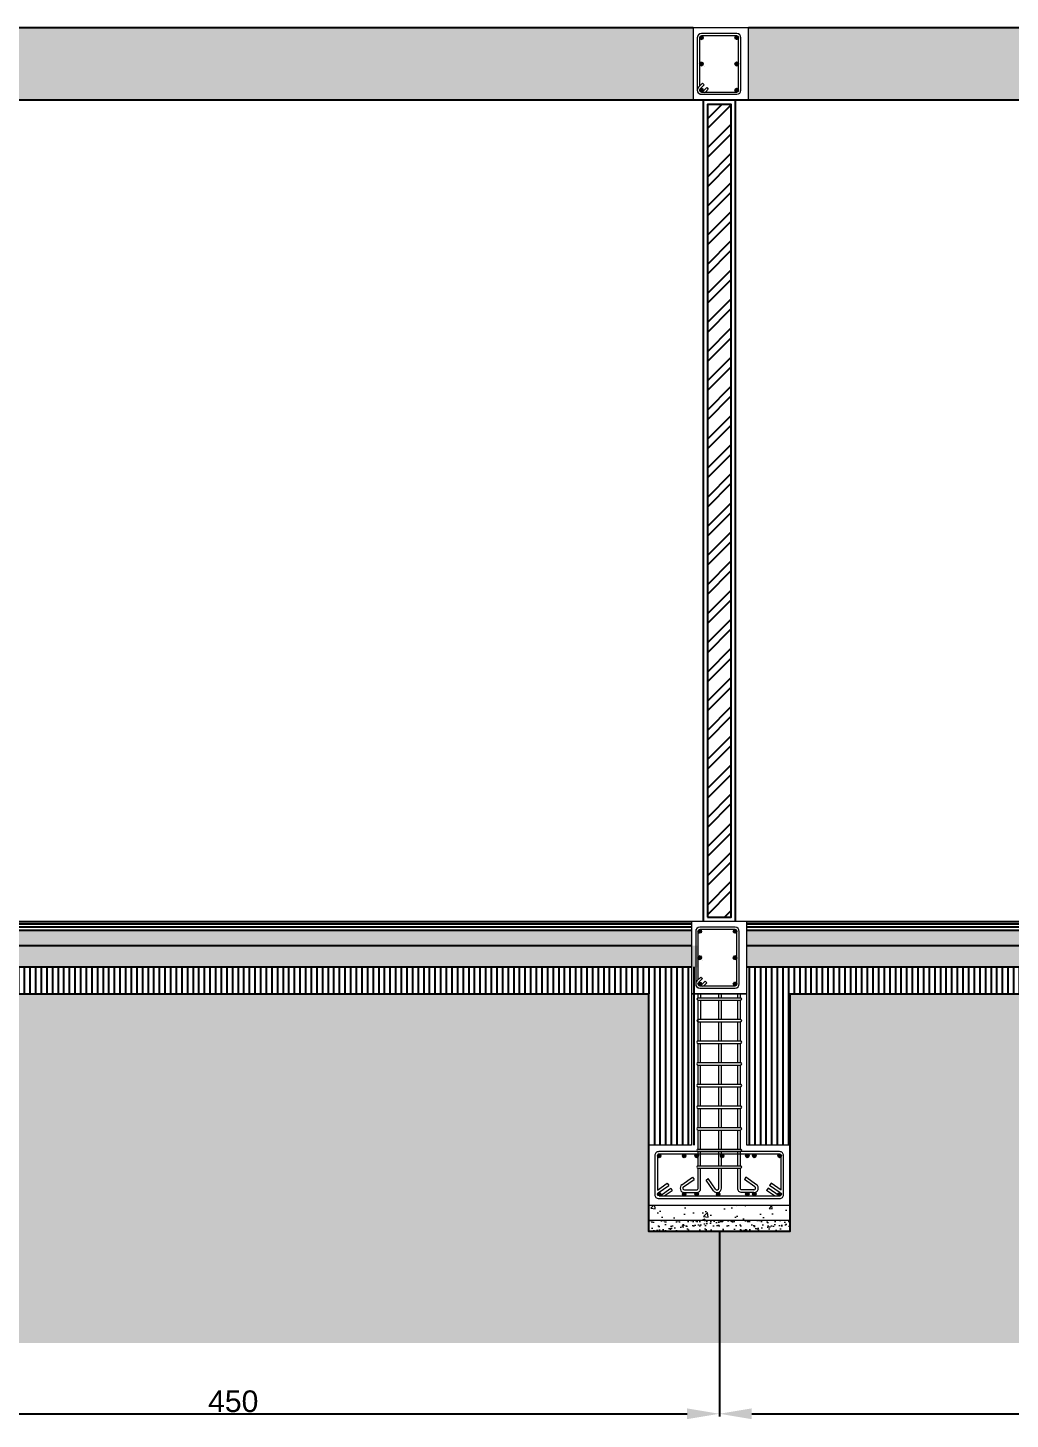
# Model space of a CAD drawing. Header units: centimetres. Extents: x 134057 to 145613, y 5028 to 39996.
# Drawn here: x 135663 to 136118, y 11762 to 12406 of the extents above; entities that cross this region are included whole.
import ezdxf

# ---------------------------------------------------------------- set-up
doc = ezdxf.new("R2010")
doc.units = ezdxf.units.CM
doc.header["$PDMODE"] = 2
for name, color, linetype, lineweight in [('ARS 01', 20, 'Continuous', 0), ('BEGOL', 254, 'Continuous', 18), ('LINE 0.20', 5, 'Continuous', 20), ('pondasi', 131, 'Continuous', 18), ('TEKS', 190, 'Continuous', 0)]:
    doc.layers.add(name, color=color, linetype=linetype, lineweight=lineweight)
doc.layers.add('balok', color=123, linetype='Continuous')
doc.layers.add('dinding', color=151, linetype='Continuous')
doc.styles.get("Standard").update_dxf_attribs({"font": 'arial.ttf'})
doc.linetypes.add('BATTING', pattern='A,0.00254,-2.54,[134,ltypeshp.shx,S=2.54,R=0,X=-2.54,Y=0],-5.08,[134,ltypeshp.shx,S=2.54,R=180,X=2.54,Y=0],-2.54', length=10.16254)
doc.dimstyles.new('ISO-25', dxfattribs={"dimtxt": 2.5, "dimasz": 2.5, "dimexe": 1.25, "dimexo": 0.625, "dimtad": 1, "dimtxsty": 'Standard', "dimcen": 2.5, "dimadec": 0, "dimazin": 0, "dimtfac": 1, "dimtmove": 0, "dimatfit": 3, "dimfxl": 1, "dimarcsym": 0})
pattern_1 = [(95, (-15390.421, -24206.277), (8.405679, 7.05320276), [1.143, -12.573]), (40, (-15390.421, -24206.277), (-9.6011072, 6.6106037), [0.9144, -10.05843505]), (145.451445, (-15389.72, -24205.69), (-1.19542786, 13.6638061), [0.9714005, -10.6854147]), (91.1842, (-15392.576, -24204.122), (13.2846146, 9.7172048), [1.7145, -18.8595]), (141.635558, (-15391.469, -24203.312), (-0.425197, 20.5696058), [1.4571014, -16.0281365]), (36.184151, (-15392.576, -24204.122), (-0.425197, 20.5696058), [1.371598, -15.087584]), (66, (-15390.96, -24203.583), (10.77119876, 2.09370894), [1.143, -12.573]), (11, (-15390.96, -24203.583), (-5.1923956, 10.4364716), [0.9144, -10.0584]), (116.451445, (-15390.062, -24203.409), (5.5788031, 12.53018056), [0.9714005, -10.68539626]), (82.5, (-15390.421, -24206.2774), (-3.45632814, 3.71840482), [0, -9.93648, 0, -10.2108, 0, -10.0965]), (52.5, (-15390.421, -24206.2774), (-1.41538364, 7.08522002), [0, -5.82168, 0, -9.70788, 0, -3.8481]), (12.5, (-15392.824, -24208.6806), (5.99567178, 5.50957173), [0, -3.81, 0, -11.8872, 0, -15.7734]), (2.5, (-15393.9016, -24209.758), (5.20583427, 7.36334357), [0, -4.953, 0, -7.89432, 0, -11.2014])]

# ---------------------------------------------------------------- blocks, each defined once
blk = doc.blocks.new('*D104')
at = {"layer": 'Defpoints', "color": 0, "transparency": 16777216}
for p in [(135533.26, 11849.04), (135983.26, 11849.04), (135983.26, 11764.51)]:
    blk.add_point(p, dxfattribs=at)
at = {"layer": 'dinding', "color": 0, "lineweight": -2, "transparency": 16777216}
for p, q in [((135533.26, 11848.42), (135533.26, 11763.26)), ((135983.26, 11848.42), (135983.26, 11763.26)), ((135548.26, 11764.51), (135968.26, 11764.51))]:
    blk.add_line(p, q, dxfattribs=at)
at = {"layer": 'dinding', "color": 0, "transparency": 16777216}
for points in [[(135548.26, 11767.01), (135548.26, 11762.01), (135533.26, 11764.51)], [(135968.26, 11767.01), (135968.26, 11762.01), (135983.26, 11764.51)]]:
    blk.add_solid(points, dxfattribs=at)
at = {"layer": 'dinding', "color": 0, "transparency": 16777216, "insert": (135758.26, 11770.24), "char_height": 10, "attachment_point": 5}
blk.add_mtext('450', dxfattribs=at)
blk = doc.blocks.new('*D105')
at = {"layer": 'Defpoints', "color": 0, "transparency": 16777216}
for p in [(135983.26, 11849.04), (136433.17, 11849.04), (136433.17, 11764.51)]:
    blk.add_point(p, dxfattribs=at)
at = {"layer": 'dinding', "color": 0, "lineweight": -2, "transparency": 16777216}
for p, q in [((135983.26, 11848.42), (135983.26, 11763.26)), ((136433.17, 11848.42), (136433.17, 11763.26)), ((135998.26, 11764.51), (136418.17, 11764.51))]:
    blk.add_line(p, q, dxfattribs=at)
at = {"layer": 'dinding', "color": 0, "transparency": 16777216}
for points in [[(135998.26, 11767.01), (135998.26, 11762.01), (135983.26, 11764.51)], [(136418.17, 11767.01), (136418.17, 11762.01), (136433.17, 11764.51)]]:
    blk.add_solid(points, dxfattribs=at)
at = {"layer": 'dinding', "color": 0, "transparency": 16777216, "insert": (136208.22, 11770.24), "char_height": 10, "attachment_point": 5}
blk.add_mtext('450', dxfattribs=at)

msp = doc.modelspace()

# ---------------------------------------------------------------- hatches: boundary and pattern name
at = {"true_color": 0x636466}
h = msp.add_hatch(dxfattribs=at)
h.set_pattern_fill('EARTH', color=251, scale=3, angle=45)
h.set_pattern_definition([(45, (-15390.42, -24206.277), (0, 26.9407684), [19.05, -19.05]), (45, (-15395.472, -24201.226), (0, 26.9407684), [19.05, -19.05]), (45, (-15400.524, -24196.175), (0, 26.9407684), [19.05, -19.05]), (135, (-15400.524, -24192.807), (-26.9407684, 0), [19.05, -19.05]), (135, (-15395.472, -24187.756), (-26.9407684, 0), [19.05, -19.05]), (135, (-15390.42, -24182.704), (-26.9407684, 0), [19.05, -19.05])])
h.paths.add_polyline_path([(136400.371, 11958.77), (136015.971, 11958.77), (136015.971, 11849.044), (135950.371, 11849.044), (135950.371, 11958.77), (135565.971, 11958.77), (135565.971, 11849.044), (135500.371, 11849.044), (135500.371, 11958.77), (135113.304, 11958.77), (135113.304, 11888.77), (135113.304, 11849.044), (135047.704, 11849.044), (135047.704, 11971.181), (135015.08, 11971.181), (135015.08, 11797.314), (136965.01, 11797.314), (136965.01, 11958.77), (136915.971, 11958.77), (136915.971, 11849.044), (136850.371, 11849.044), (136850.371, 11958.77), (136465.971, 11958.77), (136465.971, 11849.044), (136400.371, 11849.044)])
at = {"layer": 'ARS 01', "lineweight": 15}
h = msp.add_hatch(dxfattribs=at)
h.set_pattern_fill('ANSI33', color=256, scale=0.053202, style=0)
h.set_pattern_definition([(315, (135973.33635, 11987.60554), (-0.238885, -0.238885), []), (315, (135973.57523, 11987.60554), (-0.238885, -0.238885), [0.168917, -0.08446])])
h.paths.add_polyline_path([(135975.039, 11987.606, -1), (135973.336, 11987.606, -1)])
h = msp.add_hatch(dxfattribs=at)
h.set_pattern_fill('ANSI33', color=256, scale=0.053202, style=0)
h.set_pattern_definition([(225, (135991.3875, 11987.60554), (0.238885, -0.238885), []), (225, (135991.14863, 11987.60554), (0.238885, -0.238885), [0.168917, -0.08446])])
h.paths.add_polyline_path([(135989.685, 11987.606, 1), (135991.388, 11987.606, 1)])
h = msp.add_hatch(dxfattribs=at)
h.set_pattern_fill('ANSI33', color=256, scale=0.053202, style=0)
h.set_pattern_definition([(45, (135973.33635, 11975.47544), (-0.238885, 0.238885), []), (45, (135973.57523, 11975.47544), (-0.238885, 0.238885), [0.168917, -0.08446])])
h.paths.add_polyline_path([(135975.039, 11975.475, 1), (135973.336, 11975.475, 1)])
h = msp.add_hatch(dxfattribs=at)
h.set_pattern_fill('ANSI33', color=256, scale=0.053202, style=0)
h.set_pattern_definition([(315, (135973.33635, 11975.47544), (-0.238885, -0.238885), []), (315, (135973.57523, 11975.47544), (-0.238885, -0.238885), [0.168917, -0.08446])])
h.paths.add_polyline_path([(135975.039, 11975.475, -1), (135973.336, 11975.475, -1)])
h = msp.add_hatch(dxfattribs=at)
h.set_pattern_fill('ANSI33', color=256, scale=0.053202, style=0)
h.set_pattern_definition([(135, (135991.3875, 11975.47544), (0.238885, 0.238885), []), (135, (135991.14863, 11975.47544), (0.238885, 0.238885), [0.168917, -0.08446])])
h.paths.add_polyline_path([(135989.685, 11975.475, -1), (135991.388, 11975.475, -1)])
h = msp.add_hatch(dxfattribs=at)
h.set_pattern_fill('ANSI33', color=256, scale=0.053202, style=0)
h.set_pattern_definition([(225, (135991.3875, 11975.47544), (0.238885, -0.238885), []), (225, (135991.14863, 11975.47544), (0.238885, -0.238885), [0.168917, -0.08446])])
h.paths.add_polyline_path([(135989.685, 11975.475, 1), (135991.388, 11975.475, 1)])
h = msp.add_hatch(dxfattribs=at)
h.set_pattern_fill('ANSI33', color=256, scale=0.053202, style=0)
h.set_pattern_definition([(45, (135973.33635, 11963.34534), (-0.238885, 0.238885), []), (45, (135973.57523, 11963.34534), (-0.238885, 0.238885), [0.168917, -0.08446])])
h.paths.add_polyline_path([(135975.039, 11963.345, 1), (135973.336, 11963.345, 1)])
h = msp.add_hatch(dxfattribs=at)
h.set_pattern_fill('ANSI33', color=256, scale=0.053202, style=0)
h.set_pattern_definition([(135, (135991.3875, 11963.34534), (0.238885, 0.238885), []), (135, (135991.14863, 11963.34534), (0.238885, 0.238885), [0.168917, -0.08446])])
h.paths.add_polyline_path([(135989.685, 11963.345, -1), (135991.388, 11963.345, -1)])
at = {"layer": 'balok', "true_color": 0x636466}
h = msp.add_hatch(dxfattribs=at)
h.set_pattern_fill('AR-CONC', color=251, scale=0.06, angle=45)
h.set_pattern_definition(pattern_1)
h.paths.add_polyline_path([(135521.117, 12405.592), (135094.05, 12405.592), (135094.05, 12372.181), (135521.117, 12372.181)])
h.paths.add_polyline_path([(135971.117, 12405.592), (135546.717, 12405.592), (135546.717, 12372.181), (135971.117, 12372.181)])
h.paths.add_polyline_path([(136122.803, 12405.592), (135996.717, 12405.592), (135996.717, 12372.181), (136122.803, 12372.181)])
h.paths.add_polyline_path([(136421.117, 12405.592), (136122.803, 12405.592), (136122.803, 12372.181), (136421.117, 12372.181)])
h.paths.add_polyline_path([(136871.117, 12405.592), (136446.717, 12405.592), (136446.717, 12372.181), (136871.117, 12372.181)])
at = {"layer": 'balok', "lineweight": 15}
h = msp.add_hatch(dxfattribs=at)
h.set_pattern_fill('ANSI33', color=256, scale=0.053202, style=0)
h.set_pattern_definition([(315, (135974.08257, 12401.0165), (-0.238885, -0.238885), []), (315, (135974.32145, 12401.0165), (-0.238885, -0.238885), [0.168917, -0.08446])])
h.paths.add_polyline_path([(135975.785, 12401.017, -1), (135974.083, 12401.017, -1)])
h = msp.add_hatch(dxfattribs=at)
h.set_pattern_fill('ANSI33', color=256, scale=0.053202, style=0)
h.set_pattern_definition([(225, (135992.13373, 12401.0165), (0.238885, -0.238885), []), (225, (135991.89484, 12401.0165), (0.238885, -0.238885), [0.168917, -0.08446])])
h.paths.add_polyline_path([(135990.431, 12401.017, 1), (135992.134, 12401.017, 1)])
h = msp.add_hatch(dxfattribs=at)
h.set_pattern_fill('ANSI33', color=256, scale=0.053202, style=0)
h.set_pattern_definition([(45, (135974.08257, 12388.8864), (-0.238885, 0.238885), []), (45, (135974.32145, 12388.8864), (-0.238885, 0.238885), [0.168917, -0.08446])])
h.paths.add_polyline_path([(135975.785, 12388.886, 1), (135974.083, 12388.886, 1)])
h = msp.add_hatch(dxfattribs=at)
h.set_pattern_fill('ANSI33', color=256, scale=0.053202, style=0)
h.set_pattern_definition([(315, (135974.08257, 12388.8864), (-0.238885, -0.238885), []), (315, (135974.32145, 12388.8864), (-0.238885, -0.238885), [0.168917, -0.08446])])
h.paths.add_polyline_path([(135975.785, 12388.886, -1), (135974.083, 12388.886, -1)])
h = msp.add_hatch(dxfattribs=at)
h.set_pattern_fill('ANSI33', color=256, scale=0.053202, style=0)
h.set_pattern_definition([(135, (135992.13373, 12388.8864), (0.238885, 0.238885), []), (135, (135991.89484, 12388.8864), (0.238885, 0.238885), [0.168917, -0.08446])])
h.paths.add_polyline_path([(135990.431, 12388.886, -1), (135992.134, 12388.886, -1)])
h = msp.add_hatch(dxfattribs=at)
h.set_pattern_fill('ANSI33', color=256, scale=0.053202, style=0)
h.set_pattern_definition([(225, (135992.13373, 12388.8864), (0.238885, -0.238885), []), (225, (135991.89484, 12388.8864), (0.238885, -0.238885), [0.168917, -0.08446])])
h.paths.add_polyline_path([(135990.431, 12388.886, 1), (135992.134, 12388.886, 1)])
h = msp.add_hatch(dxfattribs=at)
h.set_pattern_fill('ANSI33', color=256, scale=0.053202, style=0)
h.set_pattern_definition([(45, (135974.08257, 12376.7563), (-0.238885, 0.238885), []), (45, (135974.32145, 12376.7563), (-0.238885, 0.238885), [0.168917, -0.08446])])
h.paths.add_polyline_path([(135975.785, 12376.756, 1), (135974.083, 12376.756, 1)])
h = msp.add_hatch(dxfattribs=at)
h.set_pattern_fill('ANSI33', color=256, scale=0.053202, style=0)
h.set_pattern_definition([(135, (135992.13373, 12376.7563), (0.238885, 0.238885), []), (135, (135991.89484, 12376.7563), (0.238885, 0.238885), [0.168917, -0.08446])])
h.paths.add_polyline_path([(135990.431, 12376.756, -1), (135992.134, 12376.756, -1)])
at = {"layer": 'dinding', "true_color": 0x636466}
h = msp.add_hatch(dxfattribs=at)
h.set_pattern_fill('ANSI32', color=251)
h.set_pattern_definition([(45, (-11466.762, -24206.277), (-6.7351921, 6.7351921), []), (45, (-11462.272, -24206.277), (-6.7351921, 6.7351921), [])])
h.paths.add_polyline_path([(135988.764, 12370.181), (135977.764, 12370.181), (135977.764, 11994.181), (135988.764, 11994.181)])
h = msp.add_hatch(dxfattribs=at)
h.set_pattern_fill('AR-CONC', color=251, scale=0.06, angle=45)
h.set_pattern_definition(pattern_1)
h.paths.add_polyline_path([(135520.371, 11988.181), (135093.304, 11988.181), (135093.304, 11981.181), (135520.371, 11981.181)])
h.paths.add_polyline_path([(135970.371, 11988.181), (135545.971, 11988.181), (135545.971, 11981.181), (135970.371, 11981.181)])
h.paths.add_polyline_path([(136870.371, 11988.181), (136445.971, 11988.181), (136445.971, 11981.181), (136870.371, 11981.181)])
h = msp.add_hatch(dxfattribs=at)
h.set_pattern_fill('AR-CONC', color=251, scale=0.06, angle=45)
h.set_pattern_definition(pattern_1)
h.paths.add_polyline_path([(136420.371, 11988.181), (135995.971, 11988.181), (135995.971, 11981.181), (136420.371, 11981.181)])
h = msp.add_hatch(dxfattribs=at)
h.set_pattern_fill('AR-SAND', color=251, scale=0.075, angle=45)
h.set_pattern_definition([(82.5, (-14937.7544, -24206.472), (-2.680360115, 2.51065117), [0, -2.8956, 0, -3.2385, 0, -3.095625]), (52.5, (-14937.7544, -24206.472), (-1.41758196, 6.18549639), [0, -1.5621, 0, -2.60985, 0, -1.000125]), (12.5, (-14939.4112, -24208.129), (4.187248694, 4.20249234), [0, -0.9525, 0, -3.429, 0, -4.47675]), (2.5, (-14939.411, -24208.129), (2.86710832, 5.23163086), [0, -0.47625, 0, -2.2479, 0, -2.57175])])
h.paths.add_polyline_path([(135973.037, 11979.856), (135973.037, 11980.986), (135545.971, 11980.986), (135545.971, 11970.986), (135973.037, 11970.986)])
h = msp.add_hatch(dxfattribs=at)
h.set_pattern_fill('AR-SAND', color=251, scale=0.075, angle=45)
h.set_pattern_definition([(82.5, (-14487.7544, -24206.2774), (-2.680360115, 2.51065117), [0, -2.8956, 0, -3.2385, 0, -3.095625]), (52.5, (-14487.7544, -24206.2774), (-1.41758196, 6.18549639), [0, -1.5621, 0, -2.60985, 0, -1.000125]), (12.5, (-14489.4112, -24207.9343), (4.187248694, 4.20249234), [0, -0.9525, 0, -3.429, 0, -4.47675]), (2.5, (-14489.411, -24207.9343), (2.86710832, 5.23163086), [0, -0.47625, 0, -2.2479, 0, -2.57175])])
h.paths.add_polyline_path([(136423.037, 11980.051), (136423.037, 11981.181), (135995.971, 11981.181), (135995.971, 11971.181), (136423.037, 11971.181)])
h = msp.add_hatch(dxfattribs=at)
h.set_pattern_fill('ANSI31', color=251, scale=0.82, angle=45)
h.set_pattern_definition([(90, (-14937.7544, -24206.2774), (-2.6035, 0), [])])
h.paths.add_polyline_path([(135973.037, 11971.181), (135545.971, 11971.181), (135545.971, 11958.77), (135545.971, 11888.77), (135565.971, 11888.77), (135565.971, 11958.77), (135953.037, 11958.77), (135953.037, 11888.77), (135973.037, 11888.77), (135973.037, 11958.77)])
h = msp.add_hatch(dxfattribs=at)
h.set_pattern_fill('ANSI31', color=251, scale=0.82, angle=45)
h.set_pattern_definition([(90, (-14487.7544, -24206.2774), (-2.6035, 0), [])])
h.paths.add_polyline_path([(136423.037, 11971.181), (135995.971, 11971.181), (135995.971, 11958.77), (135995.971, 11888.77), (136015.971, 11888.77), (136015.971, 11958.77), (136403.037, 11958.77), (136403.037, 11888.77), (136423.037, 11888.77), (136423.037, 11958.77)])
at = {"layer": 'pondasi'}
h = msp.add_hatch(color=256, dxfattribs=at)
h.dxf.hatch_style = 1
h.paths.add_polyline_path([(135954.571, 11883.77, -1), (135956.171, 11883.77, -1)])
h = msp.add_hatch(color=256, dxfattribs=at)
h.dxf.hatch_style = 1
h.paths.add_polyline_path([(135966.137, 11883.77, -1), (135967.737, 11883.77, -1)])
h = msp.add_hatch(color=256, dxfattribs=at)
h.dxf.hatch_style = 1
h.paths.add_polyline_path([(135971.945, 11883.77, -1), (135973.545, 11883.77, -1)])
h = msp.add_hatch(color=256, dxfattribs=at)
h.dxf.hatch_style = 1
h.paths.add_polyline_path([(135983.737, 11883.755, -1), (135985.337, 11883.755, -1)])
h = msp.add_hatch(color=256, dxfattribs=at)
h.dxf.hatch_style = 1
h.paths.add_polyline_path([(135995.379, 11883.77, -1), (135996.979, 11883.77, -1)])
h = msp.add_hatch(color=256, dxfattribs=at)
h.dxf.hatch_style = 1
h.paths.add_polyline_path([(135998.604, 11883.77, -1), (136000.204, 11883.77, -1)])
h = msp.add_hatch(color=256, dxfattribs=at)
h.dxf.hatch_style = 1
h.paths.add_polyline_path([(136010.321, 11883.77, -1), (136011.921, 11883.77, -1)])
h = msp.add_hatch(color=256, dxfattribs=at)
h.dxf.hatch_style = 1
h.paths.add_polyline_path([(135954.571, 11866.044, 1), (135956.171, 11866.044, 1)])
h = msp.add_hatch(color=256, dxfattribs=at)
h.dxf.hatch_style = 1
h.paths.add_polyline_path([(135966.137, 11866.044, 1), (135967.737, 11866.044, 1)])
h = msp.add_hatch(color=256, dxfattribs=at)
h.dxf.hatch_style = 1
h.paths.add_polyline_path([(135971.945, 11866.044, 1), (135973.545, 11866.044, 1)])
h = msp.add_hatch(color=256, dxfattribs=at)
h.dxf.hatch_style = 1
h.paths.add_polyline_path([(135981.871, 11866.044, 1), (135983.471, 11866.044, 1)])
h = msp.add_hatch(color=256, dxfattribs=at)
h.dxf.hatch_style = 1
h.paths.add_polyline_path([(135995.379, 11866.044, 1), (135996.979, 11866.044, 1)])
h = msp.add_hatch(color=256, dxfattribs=at)
h.dxf.hatch_style = 1
h.paths.add_polyline_path([(135998.604, 11866.044, 1), (136000.204, 11866.044, 1)])
h = msp.add_hatch(color=256, dxfattribs=at)
h.dxf.hatch_style = 1
h.paths.add_polyline_path([(136010.321, 11866.044, 1), (136011.921, 11866.044, 1)])
at = {"layer": 'pondasi', "lineweight": 5, "ltscale": 0.5}
h = msp.add_hatch(dxfattribs=at)
h.set_pattern_fill('AR-CONC', color=256, scale=0.09)
h.set_pattern_definition([(50, (135742.895, 6029.036), (16.39662, -1.434518), [1.7145, -18.8595]), (355, (135742.895, 6029.036), (-3.17191, 17.195116), [1.3716, -15.087653]), (100.45144, (135744.262, 6028.917), (13.224712, 15.760598), [1.4571, -16.02812]), (46.1842, (135742.895, 6033.608), (24.397114, -3.78381), [2.57175, -28.28925]), (96.63556, (135744.928, 6033.293), (21.36637, 22.26835), [2.18565, -24.0422]), (351.18415, (135742.895, 6033.608), (21.36637, 22.26835), [2.0574, -22.63138]), (21, (135745.181, 6032.465), (13.645295, -9.203868), [1.7145, -18.8595]), (326, (135745.181, 6032.465), (5.562183, 16.576917), [1.3716, -15.0876]), (71.45144, (135746.318, 6031.698), (19.207478, 7.37305), [1.4571, -16.028094]), (37.5, (135742.8953, 6029.0364), (0.277974, 7.6099535), [0, -14.90472, 0, -15.3162, 0, -15.14475]), (7.5, (135742.895, 6029.0364), (6.01377, 9.016252), [0, -8.73252, 0, -14.56182, 0, -5.77215]), (327.5, (135737.7975, 6029.0364), (12.2031536, -0.515587), [0, -5.715, 0, -17.8308, 0, -23.6601]), (317.5, (135735.512, 6029.036), (13.331626, 2.288384), [0, -7.4295, 0, -11.84148, 0, -16.8021])])
h.paths.add_polyline_path([(136015.971, 11861.044), (135950.371, 11861.044), (135950.371, 11854.044), (136015.971, 11854.044)])
h = msp.add_hatch(dxfattribs=at)
h.set_pattern_fill('AR-SAND', color=256, scale=0.08)
h.set_pattern_definition([(37.5, (135742.8953, 6029.0364), (-0.1280025, 3.9153059), [0, -3.08864, 0, -3.4544, 0, -3.302]), (7.5, (135742.8953, 6029.0364), (3.5961863, 5.734601), [0, -1.66624, 0, -2.78384, 0, -1.0668]), (327.5, (135740.396, 6029.0364), (6.327939, 0.0114975), [0, -1.016, 0, -3.6576, 0, -4.7752]), (317.5, (135740.396, 6029.0364), (6.1084516, 1.7834346), [0, -0.508, 0, -2.39776, 0, -2.7432])])
h.paths.add_polyline_path([(136015.971, 11854.044), (135950.371, 11854.044), (135950.371, 11849.044), (136015.971, 11849.044)])

# ---------------------------------------------------------------- linework, layer by layer
at = {"layer": 'balok'}
for p, q in [((135971.117, 12405.592), (135546.717, 12405.592)), ((136421.117, 12405.592), (135996.717, 12405.592)), ((136875.764, 12372.181, -52758.775), (135094.05, 12372.181, -1056.76))]:
    msp.add_line(p, q, dxfattribs=at)
at = {"layer": 'balok', "lineweight": 15}
for p, q in [((135996.717, 12405.592), (135971.117, 12405.592)), ((135971.117, 12405.592, -313.896), (135971.117, 12393.462, -313.896)), ((135987.064, 12402.932), (135974.934, 12402.932)), ((135987.064, 12401.868), (135974.934, 12401.868)), ((135991.282, 12402.932), (135979.152, 12402.932)), ((135991.282, 12401.868), (135979.152, 12401.868)), ((135996.717, 12372.181, -313.896), (135996.717, 12405.592, -313.896)), ((135973.019, 12401.017), (135973.019, 12388.886)), ((135974.083, 12401.017), (135974.083, 12388.886)), ((135992.134, 12388.886), (135992.134, 12401.017)), ((135993.198, 12388.886), (135993.198, 12401.017)), ((135971.117, 12393.462, -313.896), (135971.117, 12372.181, -313.896)), ((135973.019, 12388.886), (135973.019, 12376.756)), ((135974.083, 12388.886), (135974.083, 12378.604)), ((135992.134, 12376.756), (135992.134, 12388.886)), ((135993.198, 12376.756), (135993.198, 12388.886)), ((135971.117, 12372.181), (135991.639, 12372.181)), ((135974.577, 12372.181), (135996.717, 12372.181)), ((135974.934, 12375.905), (135987.064, 12375.905)), ((135974.934, 12374.841), (135987.064, 12374.841)), ((135979.152, 12375.905), (135991.282, 12375.905)), ((135979.152, 12374.841), (135991.282, 12374.841))]:
    msp.add_line(p, q, dxfattribs=at)
for points in [[(135976.308, 12387.553), (135976.295, 12387.539)], [(135973.586, 12378.117), (135975.453, 12379.947), (135976.198, 12379.187), (135974.332, 12377.358)], [(135975.536, 12376.154), (135977.365, 12378.021), (135978.125, 12377.276), (135976.781, 12375.905)], [(135976.308, 12375.423), (135976.295, 12375.409)]]:
    msp.add_lwpolyline(points, dxfattribs=at)
for centre in [(135974.934, 12401.017), (135991.282, 12401.017), (135974.934, 12388.886), (135974.934, 12388.886), (135991.282, 12388.886), (135991.282, 12388.886), (135974.934, 12376.756), (135991.282, 12376.756)]:
    msp.add_circle(centre, 0.851, dxfattribs=at)
for centre, radius, start, end in [((135974.934, 12401.017), 1.915, 90, 180), ((135974.934, 12401.017), 0.851, 90, 180), ((135991.282, 12401.017), 1.915, 0, 90), ((135991.282, 12401.017), 0.851, 360, 90), ((135974.934, 12388.886), 0.851, 90, 180), ((135991.282, 12388.886), 0.851, 360, 90), ((135974.934, 12388.886), 0.851, 180, 270), ((135974.934, 12388.886), 1.915, 315.2895, 315.868534), ((135991.282, 12388.886), 0.851, 270, 360), ((135974.934, 12376.756), 1.915, 134.131466, 270), ((135974.934, 12376.756), 1.915, 180, 270), ((135974.934, 12376.756), 0.851, 180, 270), ((135991.282, 12376.756), 0.851, 270, 360), ((135991.282, 12376.756), 1.915, 270, 360), ((135974.934, 12376.756), 1.915, 315.2895, 315.868534)]:
    msp.add_arc(centre, radius, start, end, dxfattribs=at)
at = {"layer": 'BEGOL', "lineweight": 15}
for p, q in [((135972.272, 11987.606), (135972.272, 11975.475)), ((135973.336, 11987.606), (135973.336, 11975.475)), ((135986.318, 11989.521), (135974.188, 11989.521)), ((135986.318, 11988.457), (135974.188, 11988.457)), ((135990.536, 11989.521), (135978.406, 11989.521)), ((135990.536, 11988.457), (135978.406, 11988.457)), ((135991.388, 11975.475), (135991.388, 11987.606)), ((135992.452, 11975.475), (135992.452, 11987.606)), ((135972.272, 11975.475), (135972.272, 11963.345)), ((135973.336, 11975.475), (135973.336, 11965.193)), ((135991.388, 11963.345), (135991.388, 11975.475)), ((135992.452, 11963.345), (135992.452, 11975.475)), ((135974.188, 11962.494), (135986.318, 11962.494)), ((135974.188, 11961.43), (135986.318, 11961.43)), ((135978.406, 11962.494), (135990.536, 11962.494)), ((135978.406, 11961.43), (135990.536, 11961.43))]:
    msp.add_line(p, q, dxfattribs=at)
for points in [[(135972.84, 11964.706), (135974.707, 11966.536), (135975.452, 11965.776), (135973.586, 11963.947)], [(135974.789, 11962.743), (135976.619, 11964.61), (135977.379, 11963.865), (135976.035, 11962.494)]]:
    msp.add_lwpolyline(points, dxfattribs=at)
for centre in [(135974.188, 11987.606), (135990.536, 11987.606), (135974.188, 11975.475), (135974.188, 11975.475), (135990.536, 11975.475), (135990.536, 11975.475), (135974.188, 11963.345), (135990.536, 11963.345)]:
    msp.add_circle(centre, 0.851, dxfattribs=at)
for centre, radius, start, end in [((135974.188, 11987.606), 1.915, 90, 180), ((135974.188, 11987.606), 0.851, 90, 180), ((135990.536, 11987.606), 1.915, 0, 90), ((135990.536, 11987.606), 0.851, 360, 90), ((135974.188, 11975.475), 0.851, 90, 180), ((135974.188, 11975.475), 0.851, 180, 270), ((135974.188, 11975.475), 1.915, 315.2895, 315.868534), ((135990.536, 11975.475), 0.851, 360, 90), ((135990.536, 11975.475), 0.851, 270, 360), ((135974.188, 11963.345), 1.915, 134.131466, 270), ((135974.188, 11963.345), 1.915, 180, 270), ((135974.188, 11963.345), 0.851, 180, 270), ((135974.188, 11963.345), 1.915, 315.2895, 315.868534), ((135990.536, 11963.345), 0.851, 270, 360), ((135990.536, 11963.345), 1.915, 270, 360)]:
    msp.add_arc(centre, radius, start, end, dxfattribs=at)
at = {"layer": 'dinding'}
for p, q in [((135545.971, 11992.181), (135970.371, 11992.181)), ((135545.971, 11991.181), (135970.371, 11991.181)), ((135995.971, 11992.181), (136420.371, 11992.181, -313.896)), ((135995.971, 11991.181), (136420.371, 11991.181, -313.896)), ((135545.971, 11988.181), (135970.371, 11988.181)), ((135995.971, 11988.181), (136420.371, 11988.181, -313.896)), ((135545.971, 11981.181), (135970.371, 11981.181)), ((135995.971, 11981.181), (136420.371, 11981.181, -313.896)), ((135545.971, 11971.181), (135970.371, 11971.181)), ((135995.971, 11971.181), (136420.371, 11971.181, -313.896))]:
    msp.add_line(p, q, dxfattribs=at)
at = {"layer": 'dinding', "linetype": 'BATTING', "ltscale": 0.12}
for p, q in [((135545.971, 11989.681), (135970.371, 11989.681)), ((135995.971, 11989.681), (136420.371, 11989.681, -313.896))]:
    msp.add_line(p, q, dxfattribs=at)
at = {"layer": 'dinding'}
for points in [[(135975.764, 12372.181), (135975.764, 11992.181)], [(135990.764, 11992.181), (135990.764, 12372.181)], [(135067.704, 11971.181), (135047.704, 11971.181), (135047.704, 11849.044), (135113.304, 11849.044), (135113.304, 11888.77), (135113.304, 11958.77), (135500.371, 11958.77), (135500.371, 11849.044), (135565.971, 11849.044), (135565.971, 11958.77), (135950.371, 11958.77), (135950.371, 11849.044), (136015.971, 11849.044), (136015.971, 11958.77), (136400.371, 11958.77), (136400.371, 11849.044), (136465.971, 11849.044), (136465.971, 11958.77), (136850.371, 11958.77), (136850.371, 11849.044), (136915.971, 11849.044), (136915.971, 11958.77), (136895.971, 11958.77)]]:
    msp.add_lwpolyline(points, dxfattribs=at)
msp.add_lwpolyline([(135977.764, 11994.181), (135988.764, 11994.181), (135988.764, 12370.181), (135977.764, 12370.181)], close=True, dxfattribs=at)
at = {"layer": 'LINE 0.20', "lineweight": 15}
for p, q in [((135990.893, 11992.181), (135970.371, 11992.181)), ((135970.371, 11992.181, -313.896), (135970.371, 11980.051, -313.896)), ((135990.893, 11992.181), (135970.371, 11992.181)), ((135991.144, 11992.181), (135970.622, 11992.181)), ((135995.971, 11992.181), (135973.831, 11992.181)), ((135995.971, 11958.77, -313.896), (135995.971, 11992.181, -313.896)), ((135970.371, 11980.051, -313.896), (135970.371, 11958.77, -313.896))]:
    msp.add_line(p, q, dxfattribs=at)
at = {"layer": 'pondasi', "lineweight": 15}
for p, q in [((135970.371, 11958.77), (135990.893, 11958.77)), ((135973.831, 11958.77), (135995.971, 11958.77))]:
    msp.add_line(p, q, dxfattribs=at)
at = {"layer": 'pondasi'}
for p, q in [((135982.988, 11956.97, -313.896), (135982.988, 11958.77, -313.896)), ((135984.188, 11956.97, -313.896), (135984.188, 11958.77, -313.896)), ((135973.48, 11956.97, -387.947), (135992.971, 11956.97, -627.792)), ((135973.48, 11955.77, -387.947), (135992.971, 11955.77, -627.792)), ((135982.988, 11946.97, -313.896), (135982.988, 11955.77, -313.896)), ((135984.188, 11946.97, -313.896), (135984.188, 11955.77, -313.896)), ((135973.48, 11946.97, -387.947), (135992.971, 11946.97, -627.792)), ((135973.48, 11945.77, -387.947), (135992.971, 11945.77, -627.792)), ((135982.988, 11936.97, -313.896), (135982.988, 11945.77, -313.896)), ((135984.188, 11936.97, -313.896), (135984.188, 11945.77, -313.896)), ((135973.371, 11936.97, -627.792), (135992.971, 11936.97, -627.792)), ((135973.371, 11935.77, -627.792), (135992.971, 11935.77, -627.792)), ((135982.988, 11926.97, -313.896), (135982.988, 11935.77, -313.896)), ((135984.188, 11926.97, -313.896), (135984.188, 11935.77, -313.896)), ((135973.371, 11926.97, -627.792), (135992.971, 11926.97, -627.792)), ((135973.371, 11925.77, -627.792), (135992.971, 11925.77, -627.792)), ((135982.988, 11916.97, -313.896), (135982.988, 11925.77, -313.896)), ((135984.188, 11916.97, -313.896), (135984.188, 11925.77, -313.896)), ((135973.371, 11916.97, -627.792), (135992.971, 11916.97, -627.792)), ((135973.371, 11915.77, -627.792), (135992.971, 11915.77, -627.792)), ((135982.988, 11906.97, -313.896), (135982.988, 11915.77, -313.896)), ((135984.188, 11906.97, -313.896), (135984.188, 11915.77, -313.896)), ((135973.371, 11906.97, -627.792), (135992.971, 11906.97, -627.792)), ((135973.371, 11905.77, -627.792), (135992.971, 11905.77, -627.792)), ((135982.988, 11896.97, -313.896), (135982.988, 11905.77, -313.896)), ((135984.188, 11896.97, -313.896), (135984.188, 11905.77, -313.896)), ((135973.371, 11896.97, -627.792), (135992.971, 11896.97, -627.792)), ((135973.371, 11895.77, -627.792), (135992.971, 11895.77, -627.792)), ((135982.988, 11886.97, -313.896), (135982.988, 11895.77, -313.896)), ((135984.188, 11886.97, -313.896), (135984.188, 11895.77, -313.896)), ((135973.371, 11886.97, -627.792), (135992.971, 11886.97, -627.792)), ((135973.371, 11885.77, -627.792), (135992.971, 11885.77, -627.792)), ((135982.962, 11879.244, -627.792), (135982.962, 11885.77, -627.792)), ((135984.162, 11879.244, -627.792), (135984.162, 11885.77, -627.792)), ((135973.371, 11879.244, -627.792), (135992.971, 11879.244, -627.792)), ((135973.371, 11878.044, -627.792), (135992.971, 11878.044, -627.792)), ((135982.962, 11868.844, -627.792), (135982.962, 11878.044, -627.792)), ((135984.162, 11868.844, -627.792), (135984.162, 11878.044, -627.792)), ((135954.571, 11867.926, -627.792), (135959.138, 11871.124, -627.792)), ((135954.912, 11866.7, -627.792), (135959.827, 11870.141, -627.792)), ((135955.829, 11865.389, -627.792), (135960.744, 11868.831, -627.792)), ((135957.715, 11865.244, -627.792), (135961.433, 11867.848, -627.792)), ((135959.138, 11871.124, -627.792), (135959.827, 11870.141, -627.792)), ((135960.744, 11868.831, -627.792), (135961.433, 11867.848, -627.792)), ((135965.94, 11870.483, -627.792), (135970.855, 11873.924, -627.792)), ((135966.628, 11869.5, -627.792), (135971.543, 11872.941, -627.792)), ((135970.855, 11873.924, -627.792), (135971.543, 11872.941, -627.792)), ((135977.082, 11872.612, -627.792), (135978.065, 11873.3, -627.792)), ((135980.523, 11867.697, -627.792), (135977.082, 11872.612, -627.792)), ((135981.506, 11868.386, -627.792), (135978.065, 11873.3, -627.792)), ((135995.486, 11873.924, -627.792), (135994.798, 11872.941, -627.792)), ((135999.713, 11869.5, -627.792), (135994.798, 11872.941, -627.792)), ((136000.401, 11870.483, -627.792), (135995.486, 11873.924, -627.792)), ((136005.795, 11868.831, -627.792), (136005.106, 11867.848, -627.792)), ((136008.824, 11865.244, -627.792), (136005.106, 11867.848, -627.792)), ((136010.916, 11865.244, -627.792), (136005.795, 11868.831, -627.792)), ((136007.203, 11871.124, -627.792), (136006.515, 11870.141, -627.792)), ((136011.429, 11866.7, -627.792), (136006.515, 11870.141, -627.792)), ((136011.771, 11867.926, -627.792), (136007.203, 11871.124, -627.792)), ((135950.371, 11861.044, -627.792), (135950.371, 11854.044, -627.792)), ((136015.971, 11854.044, -627.792), (136015.971, 11861.044, -627.792)), ((135950.371, 11854.044, -627.792), (136015.971, 11854.044, -627.792)), ((135950.371, 11849.044, -627.792), (135950.371, 11854.044, -627.792)), ((136015.971, 11849.044, -627.792), (135950.371, 11849.044, -627.792)), ((136015.971, 11854.044, -627.792), (136015.971, 11849.044, -627.792))]:
    msp.add_line(p, q, dxfattribs=at)
for points, elevation in [([(135995.971, 11888.77), (135995.971, 11958.77), (135970.371, 11958.77), (135970.371, 11888.77)], -313.896), ([(135973.48, 11956.97), (135973.48, 11958.77)], -387.947), ([(135974.68, 11956.97), (135974.68, 11958.77)], -387.947), ([(135991.771, 11956.97), (135991.771, 11958.77)], -627.792), ([(135992.971, 11956.97), (135992.971, 11958.77)], -627.792), ([(135973.371, 11936.97), (135973.371, 11955.77)], -627.792), ([(135974.68, 11946.97), (135974.68, 11955.77)], -387.947), ([(135991.771, 11946.97), (135991.771, 11955.77)], -627.792), ([(135992.971, 11946.97), (135992.971, 11955.77)], -627.792), ([(135974.571, 11936.97), (135974.571, 11945.77)], -627.792), ([(135991.771, 11936.97), (135991.771, 11945.77)], -627.792), ([(135992.971, 11936.97), (135992.971, 11945.77)], -627.792), ([(135973.371, 11926.97), (135973.371, 11935.77)], -627.792), ([(135974.571, 11926.97), (135974.571, 11935.77)], -627.792), ([(135991.771, 11926.97), (135991.771, 11935.77)], -627.792), ([(135992.971, 11926.97), (135992.971, 11935.77)], -627.792), ([(135973.371, 11916.97), (135973.371, 11925.77)], -627.792), ([(135974.571, 11916.97), (135974.571, 11925.77)], -627.792), ([(135991.771, 11916.97), (135991.771, 11925.77)], -627.792), ([(135992.971, 11916.97), (135992.971, 11925.77)], -627.792), ([(135973.371, 11906.97), (135973.371, 11915.77)], -627.792), ([(135974.571, 11906.97), (135974.571, 11915.77)], -627.792), ([(135991.771, 11906.97), (135991.771, 11915.77)], -627.792), ([(135992.971, 11906.97), (135992.971, 11915.77)], -627.792), ([(135973.371, 11896.97), (135973.371, 11905.77)], -627.792), ([(135974.571, 11896.97), (135974.571, 11905.77)], -627.792), ([(135991.771, 11896.97), (135991.771, 11905.77)], -627.792), ([(135992.971, 11896.97), (135992.971, 11905.77)], -627.792), ([(135973.371, 11886.97), (135973.371, 11895.77)], -627.792), ([(135974.571, 11886.97), (135974.571, 11895.77)], -627.792), ([(135991.771, 11886.97), (135991.771, 11895.77)], -627.792), ([(135992.971, 11886.97), (135992.971, 11895.77)], -627.792), ([(135970.371, 11888.77), (135950.371, 11888.77), (135950.371, 11861.044), (136015.971, 11861.044), (136015.971, 11888.77), (135995.971, 11888.77)], -313.896), ([(135973.371, 11879.244), (135973.371, 11885.77)], -627.792), ([(135974.571, 11879.244), (135974.571, 11885.77)], -627.792), ([(135991.771, 11879.244), (135991.771, 11885.77)], -627.792), ([(135992.971, 11879.244), (135992.971, 11885.77)], -627.792)]:
    msp.add_lwpolyline(points, dxfattribs=dict(at, elevation=elevation))
at = {"layer": 'pondasi', "elevation": -313.896}
msp.add_lwpolyline([(135955.221, 11864.044), (136011.121, 11864.044, 0.4142136), (136012.971, 11865.894), (136012.971, 11883.92, 0.4142136), (136011.121, 11885.77), (135955.221, 11885.77, 0.4142136), (135953.371, 11883.92), (135953.371, 11865.894, 0.4142136)], format="xyb", close=True, dxfattribs=at)
at = {"layer": 'pondasi'}
for points, elevation in [([(136011.771, 11867.926), (136011.771, 11883.92, 0.4142136), (136011.121, 11884.57), (135955.221, 11884.57, 0.4142136), (135954.571, 11883.92), (135954.571, 11867.926)], -313.896), ([(135967.087, 11868.044), (135972.721, 11868.044, 0.4142136), (135973.371, 11868.694), (135973.371, 11878.044)], -627.792), ([(135967.087, 11866.844), (135972.721, 11866.844, 0.4142136), (135974.571, 11868.694), (135974.571, 11878.044)], -627.792), ([(135999.254, 11866.844), (135993.621, 11866.844, -0.4142136), (135991.771, 11868.694), (135991.771, 11878.044)], -627.792), ([(135999.254, 11868.044), (135993.621, 11868.044, -0.4142136), (135992.971, 11868.694), (135992.971, 11878.044)], -627.792), ([(135955.371, 11865.244), (136011.121, 11865.244, 0.4142136), (136011.771, 11865.894), (136011.771, 11866.511)], -313.896)]:
    msp.add_lwpolyline(points, format="xyb", dxfattribs=dict(at, elevation=elevation))
for centre in [(135955.371, 11883.77, -627.792), (135966.937, 11883.77, -627.792), (135972.745, 11883.77, -313.896), (135984.537, 11883.755, -627.792), (135996.179, 11883.77, -313.896), (135999.404, 11883.77, -627.792), (136011.121, 11883.77, -627.792), (135955.371, 11866.044, -627.792), (135966.937, 11866.044, -627.792), (135972.745, 11866.044, -313.896), (135982.671, 11866.044, -313.896), (135996.179, 11866.044, -313.896), (135999.404, 11866.044, -627.792), (136011.121, 11866.044, -627.792)]:
    msp.add_circle(centre, 0.8, dxfattribs=at)
for centre, radius, start, end in [((135973.48, 11956.37, -387.947), 0.6, 90, 270), ((135992.971, 11956.37, -627.792), 0.6, 270, 90), ((135973.48, 11946.37, -387.947), 0.6, 90, 270), ((135992.971, 11946.37, -627.792), 0.6, 270, 90), ((135973.371, 11936.37, -627.792), 0.6, 90, 270), ((135992.971, 11936.37, -627.792), 0.6, 270, 90), ((135973.371, 11926.37, -627.792), 0.6, 90, 270), ((135992.971, 11926.37, -627.792), 0.6, 270, 90), ((135973.371, 11916.37, -627.792), 0.6, 90, 270), ((135992.971, 11916.37, -627.792), 0.6, 270, 90), ((135973.371, 11906.37, -627.792), 0.6, 90, 270), ((135992.971, 11906.37, -627.792), 0.6, 270, 90), ((135973.371, 11896.37, -627.792), 0.6, 90, 270), ((135992.971, 11896.37, -627.792), 0.6, 270, 90), ((135973.371, 11886.37, -627.792), 0.6, 90, 270), ((135992.971, 11886.37, -627.792), 0.6, 270, 90), ((135973.371, 11878.644, -627.792), 0.6, 90, 270), ((135992.971, 11878.644, -627.792), 0.6, 270, 90), ((135967.087, 11868.844, -627.792), 2, 125, 270), ((135967.087, 11868.844, -627.792), 0.8, 125, 270), ((135982.162, 11868.844, -627.792), 2, 215, 0), ((135982.162, 11868.844, -627.792), 0.8, 215, 0), ((135999.254, 11868.844, -627.792), 2, 270, 55), ((135999.254, 11868.844, -627.792), 0.8, 270, 55)]:
    msp.add_arc(centre, radius, start, end, dxfattribs=at)
at = {"layer": 'TEKS', "lineweight": 15}
for points in [[(135975.562, 11974.142), (135975.549, 11974.128)], [(135975.562, 11962.012), (135975.549, 11961.998)]]:
    msp.add_lwpolyline(points, dxfattribs=at)

# ---------------------------------------------------------------- dimensions: what is measured, and where the dimension line sits
at = {"layer": 'dinding'}
for base, p1, p2, picture, middle in [((135983.264, 11764.512), (135533.264, 11849.044), (135983.264, 11849.044), '*D104', (135758.264, 11770.243)), ((136433.171, 11764.512), (135983.264, 11849.044), (136433.171, 11849.044), '*D105', (136208.217, 11770.243))]:
    dim = msp.add_linear_dim(base=base, p1=p1, p2=p2, text='450', dimstyle='ISO-25', override={"dimtxt": 10, "dimasz": 15}, dxfattribs=at)
    dim.commit()
    dim.dimension.update_dxf_attribs({"geometry": picture, "text_midpoint": middle})

doc.saveas('drawing.dxf')
